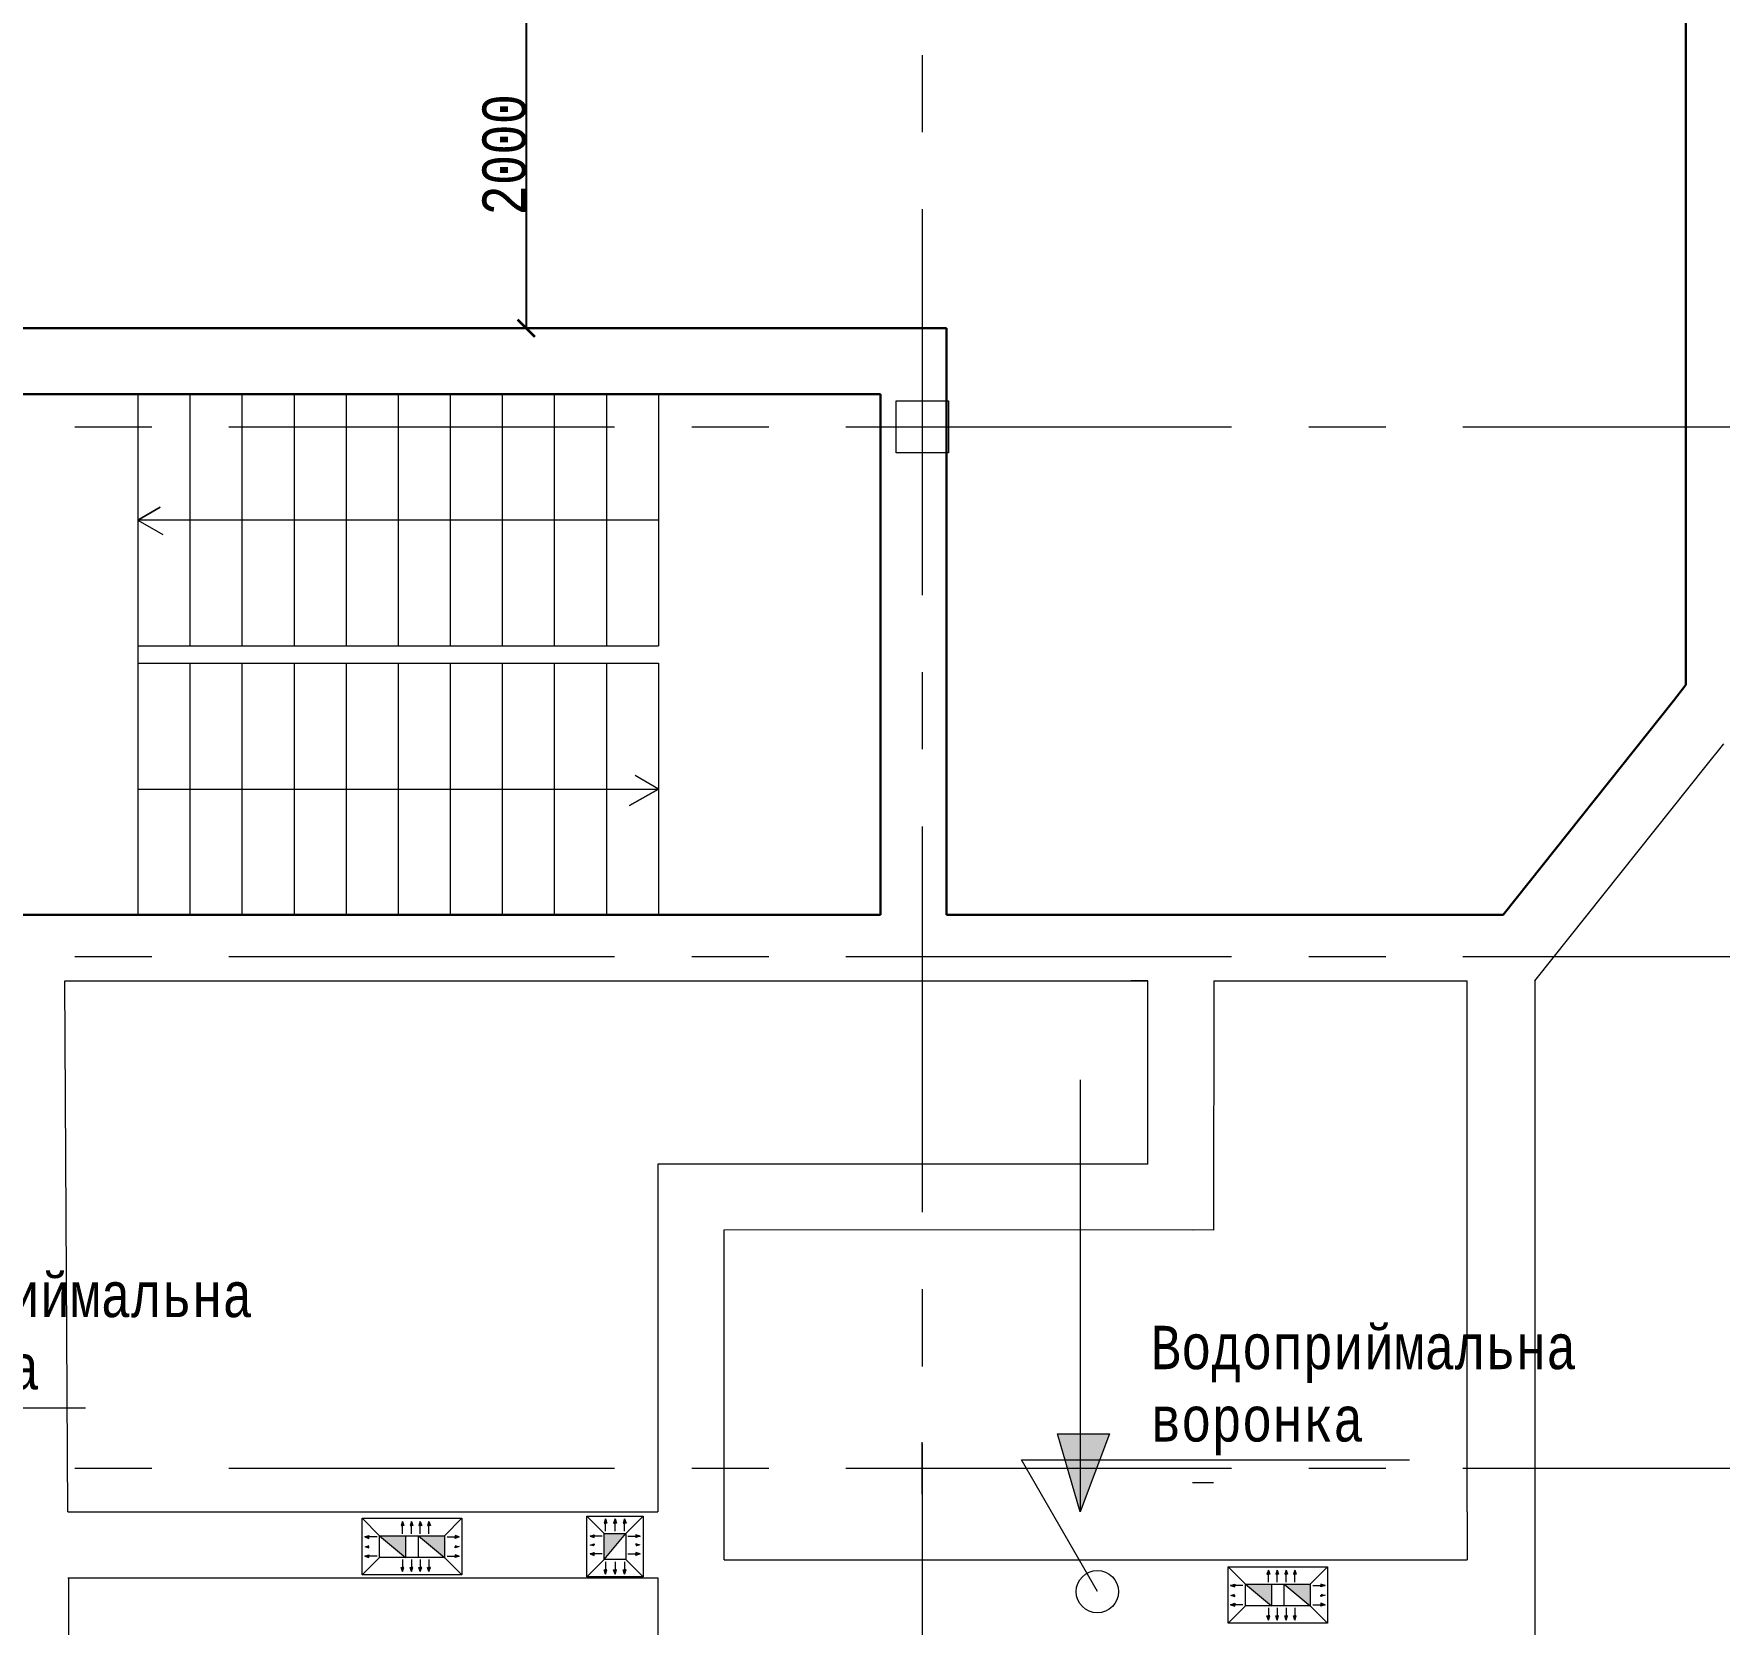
# Model space of a CAD drawing. Header units: millimetres. Extents: x -689206 to 4969298, y -1019800 to 703299.
# Drawn here: x 459160 to 468874, y -80608 to -71442 of the extents above; entities that cross this region are included whole.
import ezdxf

# ---------------------------------------------------------------- set-up
doc = ezdxf.new("R2010")
doc.units = ezdxf.units.MM
doc.linetypes.add('JIS_02_4.0', pattern=[5.5, 4, -1.5])
doc.linetypes.add('осеваяX2', pattern=[101.6, 63.5, -12.7, 12.7, -12.7])
doc.layers.add('кровля', color=211, linetype='Continuous')
doc.layers.add('четотам', color=7, linetype='Continuous')
for name, color, linetype, lineweight in [('несущие', 7, 'Continuous', 30), ('ПЕРЕГОРОДКИ', 252, 'Continuous', 9), ('РАЗМЕРЫ', 7, 'Continuous', 9), ('сваи', 7, 'JIS_02_4.0', 30), ('стены', 7, 'Continuous', 20)]:
    doc.layers.add(name, color=color, linetype=linetype, lineweight=lineweight)
doc.styles.add('Аннотативный', font='isocteur.ttf', dxfattribs={"width": 0.7, "height": 250})
doc.dimstyles.new('Аннотативный', dxfattribs={"dimscale": 0, "dimtxt": 250, "dimasz": 100, "dimexe": 1.25, "dimexo": 0.625, "dimtad": 1, "dimdec": 0, "dimtxsty": 'Аннотативный', "dimblk": 'ARCHTICK', "dimcen": 2.5, "dimadec": 0, "dimazin": 0, "dimtfac": 1, "dimtdec": 0, "dimtmove": 0, "dimatfit": 3, "dimfxl": 1, "dimarcsym": 0})

# ---------------------------------------------------------------- blocks, each defined once
blk = doc.blocks.new('_ArchTick')
at = {"color": 0, "linetype": 'ByBlock', "const_width": 0.15}
blk.add_lwpolyline([(-0.5, -0.5), (0.5, 0.5)], dxfattribs=at)
blk = doc.blocks.new('*D1382')
at = {"layer": 'Defpoints', "color": 0, "linetype": 'ByBlock', "lineweight": 20, "transparency": 16777216}
for p in [(461997, -71139.9), (461998.3, -73139.8), (463058.3, -73139.8)]:
    blk.add_point(p, dxfattribs=at)
at = {"layer": 'РАЗМЕРЫ', "color": 0, "linetype": 'ByBlock', "lineweight": -2, "transparency": 16777216}
for p, q in [((461997.7, -71139.9), (461999.5, -71139.9)), ((461998.3, -71139.9), (461998.3, -73139.8)), ((463057.7, -73139.8), (461997, -73139.8))]:
    blk.add_line(p, q, dxfattribs=at)
at = {"layer": 'РАЗМЕРЫ', "color": 0, "linetype": 'ByBlock', "lineweight": -2, "transparency": 16777216, "xscale": 100, "yscale": 100, "zscale": 100}
for p, rotation in [((461998.3, -71139.9), 90), ((461998.3, -73139.8), 270)]:
    blk.add_blockref('_ArchTick', p, dxfattribs=dict(at, rotation=rotation))
at = {"layer": 'РАЗМЕРЫ', "color": 0, "linetype": 'ByBlock', "lineweight": 20, "transparency": 16777216, "insert": (461872.7, -72139.8), "char_height": 250, "attachment_point": 5, "rotation": 90, "style": 'Аннотативный'}
blk.add_mtext('2000', dxfattribs=at)

msp = doc.modelspace()

# ---------------------------------------------------------------- hatches: boundary and pattern name
at = {"layer": 'кровля', "lineweight": 15}
h = msp.add_hatch(color=7, dxfattribs=at)
h.dxf.hatch_style = 1
h.paths.add_polyline_path([(461285.3, -80039.7), (461293.5, -80039.7), (461285.3, -80016)])
h.paths.add_polyline_path([(461277.2, -80039.7), (461285.3, -80039.7), (461285.3, -80016)])
h = msp.add_hatch(color=7, dxfattribs=at)
h.dxf.hatch_style = 1
h.paths.add_polyline_path([(461336.6, -80016), (461328.5, -80039.7), (461336.6, -80039.7)])
h.paths.add_polyline_path([(461336.6, -80016), (461336.6, -80039.7), (461344.7, -80039.7)])
h = msp.add_hatch(color=7, dxfattribs=at)
h.dxf.hatch_style = 1
h.paths.add_polyline_path([(461387.8, -80016), (461379.7, -80039.7), (461387.8, -80039.7)])
h.paths.add_polyline_path([(461387.8, -80016), (461387.8, -80039.7), (461396, -80039.7)])
h = msp.add_hatch(color=7, dxfattribs=at)
h.dxf.hatch_style = 1
h.paths.add_polyline_path([(461437.6, -80016), (461429.5, -80039.7), (461437.6, -80039.7)])
h.paths.add_polyline_path([(461437.6, -80016), (461437.6, -80039.7), (461445.8, -80039.7)])
at = {"layer": 'кровля', "lineweight": 15, "true_color": 0x000000}
h = msp.add_hatch(color=18, dxfattribs=at)
h.dxf.hatch_style = 1
h.paths.add_polyline_path([(462454.7, -80024.8), (462462.9, -80024.8), (462454.7, -80001.2)])
h.paths.add_polyline_path([(462446.6, -80024.8), (462454.7, -80024.8), (462454.7, -80001.2)])
h = msp.add_hatch(color=18, dxfattribs=at)
h.dxf.hatch_style = 1
h.paths.add_polyline_path([(462510, -80024.8), (462518.1, -80024.8), (462510, -80001.2)])
h.paths.add_polyline_path([(462501.9, -80024.8), (462510, -80024.8), (462510, -80001.2)])
h = msp.add_hatch(color=18, dxfattribs=at)
h.dxf.hatch_style = 1
h.paths.add_polyline_path([(462565.3, -80001.2), (462557.1, -80024.8), (462565.3, -80024.8)])
h.paths.add_polyline_path([(462565.3, -80001.2), (462565.3, -80024.8), (462573.4, -80024.8)])
at = {"layer": 'кровля', "lineweight": 15}
h = msp.add_hatch(color=7, dxfattribs=at)
h.dxf.hatch_style = 1
h.paths.add_polyline_path([(461068.1, -80104.7), (461091.7, -80112.9), (461091.7, -80104.7)])
h.paths.add_polyline_path([(461068.1, -80104.7), (461091.7, -80104.7), (461091.7, -80096.6)])
h = msp.add_hatch(color=7, dxfattribs=at)
h.dxf.hatch_style = 1
h.paths.add_polyline_path([(461588.3, -80104.7), (461588.3, -80112.9), (461611.9, -80104.7)])
h.paths.add_polyline_path([(461588.3, -80096.6), (461588.3, -80104.7), (461611.9, -80104.7)])
at = {"layer": 'кровля', "lineweight": 15, "true_color": 0x000000}
h = msp.add_hatch(color=18, dxfattribs=at)
h.dxf.hatch_style = 1
h.paths.add_polyline_path([(462366, -80100.5), (462389.7, -80108.7), (462389.7, -80100.5)])
h.paths.add_polyline_path([(462366, -80100.5), (462389.7, -80100.5), (462389.7, -80092.4)])
h = msp.add_hatch(color=18, dxfattribs=at)
h.dxf.hatch_style = 1
h.paths.add_polyline_path([(462366, -80151.8), (462389.7, -80159.9), (462389.7, -80151.8)])
h.paths.add_polyline_path([(462366, -80151.8), (462389.7, -80151.8), (462389.7, -80143.7)])
h = msp.add_hatch(color=18, dxfattribs=at)
h.dxf.hatch_style = 1
h.paths.add_polyline_path([(462630.3, -80100.5), (462630.3, -80108.7), (462654, -80100.5)])
h.paths.add_polyline_path([(462630.3, -80092.4), (462630.3, -80100.5), (462654, -80100.5)])
h = msp.add_hatch(color=18, dxfattribs=at)
h.dxf.hatch_style = 1
h.paths.add_polyline_path([(462630.3, -80151.8), (462630.3, -80159.9), (462654, -80151.8)])
h.paths.add_polyline_path([(462630.3, -80143.7), (462630.3, -80151.8), (462654, -80151.8)])
at = {"layer": 'кровля', "lineweight": 15}
h = msp.add_hatch(color=7, dxfattribs=at)
h.dxf.hatch_style = 1
h.paths.add_polyline_path([(461068.1, -80160), (461091.7, -80168.1), (461091.7, -80160)])
h.paths.add_polyline_path([(461068.1, -80160), (461091.7, -80160), (461091.7, -80151.9)])
h = msp.add_hatch(color=7, dxfattribs=at)
h.dxf.hatch_style = 1
h.paths.add_polyline_path([(461091.7, -80215.3), (461091.7, -80207.1), (461068.1, -80215.3)])
h.paths.add_polyline_path([(461091.7, -80223.4), (461091.7, -80215.3), (461068.1, -80215.3)])
h = msp.add_hatch(color=7, dxfattribs=at)
h.dxf.hatch_style = 1
h.paths.add_polyline_path([(461588.3, -80160), (461588.3, -80168.1), (461611.9, -80160)])
h.paths.add_polyline_path([(461588.3, -80151.9), (461588.3, -80160), (461611.9, -80160)])
h = msp.add_hatch(color=7, dxfattribs=at)
h.dxf.hatch_style = 1
h.paths.add_polyline_path([(461611.9, -80215.3), (461588.3, -80207.1), (461588.3, -80215.3)])
h.paths.add_polyline_path([(461611.9, -80215.3), (461588.3, -80215.3), (461588.3, -80223.4)])
at = {"layer": 'кровля', "lineweight": 15, "true_color": 0x000000}
h = msp.add_hatch(color=18, dxfattribs=at)
h.dxf.hatch_style = 1
h.paths.add_polyline_path([(462389.7, -80203), (462389.7, -80194.9), (462366, -80203)])
h.paths.add_polyline_path([(462389.7, -80211.2), (462389.7, -80203), (462366, -80203)])
h = msp.add_hatch(color=18, dxfattribs=at)
h.dxf.hatch_style = 1
h.paths.add_polyline_path([(462654, -80203), (462630.3, -80194.9), (462630.3, -80203)])
h.paths.add_polyline_path([(462654, -80203), (462630.3, -80203), (462630.3, -80211.2)])
at = {"layer": 'кровля', "lineweight": 15}
h = msp.add_hatch(color=7, dxfattribs=at)
h.dxf.hatch_style = 1
h.paths.add_polyline_path([(461285.3, -80304), (461293.5, -80280.3), (461285.3, -80280.3)])
h.paths.add_polyline_path([(461285.3, -80304), (461285.3, -80280.3), (461277.2, -80280.3)])
h = msp.add_hatch(color=7, dxfattribs=at)
h.dxf.hatch_style = 1
h.paths.add_polyline_path([(461336.6, -80280.3), (461328.5, -80280.3), (461336.6, -80304)])
h.paths.add_polyline_path([(461344.7, -80280.3), (461336.6, -80280.3), (461336.6, -80304)])
h = msp.add_hatch(color=7, dxfattribs=at)
h.dxf.hatch_style = 1
h.paths.add_polyline_path([(461387.8, -80280.3), (461379.7, -80280.3), (461387.8, -80304)])
h.paths.add_polyline_path([(461396, -80280.3), (461387.8, -80280.3), (461387.8, -80304)])
h = msp.add_hatch(color=7, dxfattribs=at)
h.dxf.hatch_style = 1
h.paths.add_polyline_path([(461437.6, -80280.3), (461429.5, -80280.3), (461437.6, -80304)])
h.paths.add_polyline_path([(461445.8, -80280.3), (461437.6, -80280.3), (461437.6, -80304)])
at = {"layer": 'кровля', "lineweight": 15, "true_color": 0x000000}
h = msp.add_hatch(color=18, dxfattribs=at)
h.dxf.hatch_style = 1
h.paths.add_polyline_path([(462454.7, -80318.8), (462462.9, -80295.2), (462454.7, -80295.2)])
h.paths.add_polyline_path([(462454.7, -80318.8), (462454.7, -80295.2), (462446.6, -80295.2)])
h = msp.add_hatch(color=18, dxfattribs=at)
h.dxf.hatch_style = 1
h.paths.add_polyline_path([(462510, -80318.8), (462518.1, -80295.2), (462510, -80295.2)])
h.paths.add_polyline_path([(462510, -80318.8), (462510, -80295.2), (462501.9, -80295.2)])
h = msp.add_hatch(color=18, dxfattribs=at)
h.dxf.hatch_style = 1
h.paths.add_polyline_path([(462565.3, -80295.2), (462557.1, -80295.2), (462565.3, -80318.8)])
h.paths.add_polyline_path([(462573.4, -80295.2), (462565.3, -80295.2), (462565.3, -80318.8)])
at = {"layer": 'кровля', "lineweight": 15}
h = msp.add_hatch(color=7, dxfattribs=at)
h.dxf.hatch_style = 1
h.paths.add_polyline_path([(466275.3, -80319.7), (466283.5, -80319.7), (466275.3, -80296)])
h.paths.add_polyline_path([(466267.2, -80319.7), (466275.3, -80319.7), (466275.3, -80296)])
h = msp.add_hatch(color=7, dxfattribs=at)
h.dxf.hatch_style = 1
h.paths.add_polyline_path([(466326.6, -80296), (466318.5, -80319.7), (466326.6, -80319.7)])
h.paths.add_polyline_path([(466326.6, -80296), (466326.6, -80319.7), (466334.7, -80319.7)])
h = msp.add_hatch(color=7, dxfattribs=at)
h.dxf.hatch_style = 1
h.paths.add_polyline_path([(466377.8, -80296), (466369.7, -80319.7), (466377.8, -80319.7)])
h.paths.add_polyline_path([(466377.8, -80296), (466377.8, -80319.7), (466386, -80319.7)])
h = msp.add_hatch(color=7, dxfattribs=at)
h.dxf.hatch_style = 1
h.paths.add_polyline_path([(466427.6, -80296), (466419.5, -80319.7), (466427.6, -80319.7)])
h.paths.add_polyline_path([(466427.6, -80296), (466427.6, -80319.7), (466435.8, -80319.7)])
h = msp.add_hatch(color=7, dxfattribs=at)
h.dxf.hatch_style = 1
h.paths.add_polyline_path([(466058.1, -80384.7), (466081.7, -80392.9), (466081.7, -80384.7)])
h.paths.add_polyline_path([(466058.1, -80384.7), (466081.7, -80384.7), (466081.7, -80376.6)])
h = msp.add_hatch(color=7, dxfattribs=at)
h.dxf.hatch_style = 1
h.paths.add_polyline_path([(466058.1, -80440), (466081.7, -80448.1), (466081.7, -80440)])
h.paths.add_polyline_path([(466058.1, -80440), (466081.7, -80440), (466081.7, -80431.9)])
h = msp.add_hatch(color=7, dxfattribs=at)
h.dxf.hatch_style = 1
h.paths.add_polyline_path([(466578.3, -80384.7), (466578.3, -80392.9), (466601.9, -80384.7)])
h.paths.add_polyline_path([(466578.3, -80376.6), (466578.3, -80384.7), (466601.9, -80384.7)])
h = msp.add_hatch(color=7, dxfattribs=at)
h.dxf.hatch_style = 1
h.paths.add_polyline_path([(466578.3, -80440), (466578.3, -80448.1), (466601.9, -80440)])
h.paths.add_polyline_path([(466578.3, -80431.9), (466578.3, -80440), (466601.9, -80440)])
h = msp.add_hatch(color=7, dxfattribs=at)
h.dxf.hatch_style = 1
h.paths.add_polyline_path([(466081.7, -80495.3), (466081.7, -80487.1), (466058.1, -80495.3)])
h.paths.add_polyline_path([(466081.7, -80503.4), (466081.7, -80495.3), (466058.1, -80495.3)])
h = msp.add_hatch(color=7, dxfattribs=at)
h.dxf.hatch_style = 1
h.paths.add_polyline_path([(466601.9, -80495.3), (466578.3, -80487.1), (466578.3, -80495.3)])
h.paths.add_polyline_path([(466601.9, -80495.3), (466578.3, -80495.3), (466578.3, -80503.4)])
h = msp.add_hatch(color=7, dxfattribs=at)
h.dxf.hatch_style = 1
h.paths.add_polyline_path([(466275.3, -80584), (466283.5, -80560.3), (466275.3, -80560.3)])
h.paths.add_polyline_path([(466275.3, -80584), (466275.3, -80560.3), (466267.2, -80560.3)])
h = msp.add_hatch(color=7, dxfattribs=at)
h.dxf.hatch_style = 1
h.paths.add_polyline_path([(466326.6, -80560.3), (466318.5, -80560.3), (466326.6, -80584)])
h.paths.add_polyline_path([(466334.7, -80560.3), (466326.6, -80560.3), (466326.6, -80584)])
h = msp.add_hatch(color=7, dxfattribs=at)
h.dxf.hatch_style = 1
h.paths.add_polyline_path([(466377.8, -80560.3), (466369.7, -80560.3), (466377.8, -80584)])
h.paths.add_polyline_path([(466386, -80560.3), (466377.8, -80560.3), (466377.8, -80584)])
h = msp.add_hatch(color=7, dxfattribs=at)
h.dxf.hatch_style = 1
h.paths.add_polyline_path([(466427.6, -80560.3), (466419.5, -80560.3), (466427.6, -80584)])
h.paths.add_polyline_path([(466435.8, -80560.3), (466427.6, -80560.3), (466427.6, -80584)])
at = {"layer": 'РАЗМЕРЫ', "lineweight": 20, "ltscale": 150}
h = msp.add_hatch(color=256, dxfattribs=at)
h.dxf.hatch_style = 1
h.paths.add_polyline_path([(461526.9, -80222.5), (461526.9, -80097.5), (461376.9, -80097.5)])
h.paths.add_polyline_path([(461303.1, -80222.5), (461303.1, -80097.5), (461153.1, -80097.5)])
h = msp.add_hatch(color=256, dxfattribs=at)
h.dxf.hatch_style = 1
h.paths.add_polyline_path([(462572.5, -80085), (462447.5, -80085), (462447.5, -80235)])
h = msp.add_hatch(color=256, dxfattribs=at)
h.dxf.hatch_style = 1
h.paths.add_polyline_path([(466516.9, -80502.5), (466516.9, -80377.5), (466366.9, -80377.5)])
h.paths.add_polyline_path([(466293.1, -80502.5), (466293.1, -80377.5), (466143.1, -80377.5)])
at = {"layer": 'сваи', "linetype": 'ByBlock', "lineweight": 20, "ltscale": 35}
h = msp.add_hatch(color=256, dxfattribs=at)
h.dxf.hatch_style = 1
h.paths.add_polyline_path([(454260, -79580), (454130, -79580), (454156.3, -79671), (454260, -79671)])
h.paths.add_polyline_path([(454430, -79580), (454260, -79580), (454260, -79671), (454395.6, -79671)])
h.paths.add_polyline_path([(454260, -79707.8), (454166.9, -79707.8), (454260, -80030)])
h.paths.add_polyline_path([(454381.7, -79707.8), (454260, -79707.8), (454260, -80030)])
h.paths.add_polyline_path([(454395.6, -79671), (454260, -79671), (454260, -79707.8), (454381.7, -79707.8)])
h.paths.add_polyline_path([(454260, -79671), (454156.3, -79671), (454166.9, -79707.8), (454260, -79707.8)])
h.paths.add_polyline_path([(457680, -79361), (457622.5, -79361), (457680, -79560)])
h.paths.add_polyline_path([(457755.2, -79361), (457680, -79361), (457680, -79560)])
h.paths.add_polyline_path([(457680, -79110), (457550, -79110), (457622.5, -79361), (457680, -79361)])
h.paths.add_polyline_path([(457850, -79110), (457680, -79110), (457680, -79361), (457755.2, -79361)])
h.paths.add_polyline_path([(457700, -81070), (457530, -81520), (457700, -81520)])
h.paths.add_polyline_path([(457700, -81070), (457700, -81520), (457830, -81520)])
h.paths.add_polyline_path([(454200, -81150), (454200, -81600), (454330, -81600)])
h.paths.add_polyline_path([(454200, -81150), (454030, -81600), (454200, -81600)])
h.paths.add_polyline_path([(447991.2, -83867.1), (447908.7, -83918.4), (448080, -84010)])
h.paths.add_polyline_path([(448076.2, -83814.2), (447991.2, -83867.1), (448080, -84010)])
h.paths.add_polyline_path([(448610, -84960), (448607.4, -85155.8), (448694.1, -85105.7)])
h.paths.add_polyline_path([(448610, -84960), (448694.1, -85105.7), (448778.3, -85057.1)])
h.paths.add_polyline_path([(465210, -81280), (465040, -81730), (465210, -81730)])
h.paths.add_polyline_path([(465210, -81280), (465210, -81730), (465340, -81730)])
h.paths.add_polyline_path([(465360, -79509.8), (465190, -79509.8), (465190, -79661), (465302.9, -79661)])
h.paths.add_polyline_path([(465190, -79509.8), (465060, -79509.8), (465103.7, -79661), (465190, -79661)])
h.paths.add_polyline_path([(465285.2, -79707.8), (465190, -79707.8), (465190, -79959.8)])
h.paths.add_polyline_path([(465190, -79707.8), (465117.2, -79707.8), (465190, -79959.8)])
h.paths.add_polyline_path([(465302.9, -79661), (465190, -79661), (465190, -79707.8), (465285.2, -79707.8)])
h.paths.add_polyline_path([(465190, -79661), (465103.7, -79661), (465117.2, -79707.8), (465190, -79707.8)])
h.paths.add_polyline_path([(470033.7, -84860), (469912.9, -84977.2), (469980.6, -85046.9)])
h.paths.add_polyline_path([(470033.7, -84860), (469843.2, -84905.3), (469912.9, -84977.2)])
h.paths.add_polyline_path([(470766.9, -83936), (470683.7, -83880.2), (470590, -84020)])
h.paths.add_polyline_path([(470683.7, -83880.2), (470603, -83826.1), (470590, -84020)])

# ---------------------------------------------------------------- linework, layer by layer
at = {"layer": 'кровля', "color": 7, "lineweight": 15}
for p, q in [((461153.1, -80097.5), (461053.1, -79997.5)), ((461285.3, -80016), (461277.2, -80039.7)), ((461277.2, -80039.7), (461285.3, -80039.7)), ((461285.3, -80086), (461285.3, -80016)), ((461285.3, -80016), (461293.5, -80039.7)), ((461293.5, -80039.7), (461285.3, -80039.7)), ((461336.6, -80016), (461328.5, -80039.7)), ((461328.5, -80039.7), (461336.6, -80039.7)), ((461336.6, -80086), (461336.6, -80016)), ((461336.6, -80016), (461344.7, -80039.7)), ((461344.7, -80039.7), (461336.6, -80039.7)), ((461387.8, -80016), (461379.7, -80039.7)), ((461379.7, -80039.7), (461387.8, -80039.7)), ((461387.8, -80086), (461387.8, -80016)), ((461387.8, -80016), (461396, -80039.7)), ((461396, -80039.7), (461387.8, -80039.7)), ((461437.6, -80016), (461429.5, -80039.7)), ((461429.5, -80039.7), (461437.6, -80039.7)), ((461437.6, -80086), (461437.6, -80016)), ((461437.6, -80016), (461445.8, -80039.7)), ((461445.8, -80039.7), (461437.6, -80039.7)), ((461526.9, -80097.5), (461626.9, -79997.5)), ((461068.1, -80104.7), (461091.7, -80096.6)), ((461138.1, -80104.7), (461068.1, -80104.7)), ((461068.1, -80104.7), (461091.7, -80112.9)), ((461091.7, -80096.6), (461091.7, -80104.7)), ((461091.7, -80112.9), (461091.7, -80104.7)), ((461541.9, -80104.7), (461611.9, -80104.7)), ((461611.9, -80104.7), (461588.3, -80096.6)), ((461588.3, -80096.6), (461588.3, -80104.7)), ((461611.9, -80104.7), (461588.3, -80112.9)), ((461588.3, -80112.9), (461588.3, -80104.7)), ((461153.1, -80222.5), (461053.1, -80322.5)), ((461068.1, -80160), (461091.7, -80168.1)), ((461068.1, -80215.3), (461091.7, -80207.1)), ((461138.1, -80215.3), (461068.1, -80215.3)), ((461068.1, -80215.3), (461091.7, -80223.4)), ((461091.7, -80168.1), (461091.7, -80160)), ((461091.7, -80207.1), (461091.7, -80215.3)), ((461091.7, -80223.4), (461091.7, -80215.3)), ((461285.3, -80234), (461285.3, -80304)), ((461336.6, -80234), (461336.6, -80304)), ((461387.8, -80234), (461387.8, -80304)), ((461437.6, -80234), (461437.6, -80304)), ((461526.9, -80222.5), (461626.9, -80322.5)), ((461541.9, -80215.3), (461611.9, -80215.3)), ((461611.9, -80160), (461588.3, -80168.1)), ((461588.3, -80168.1), (461588.3, -80160)), ((461611.9, -80215.3), (461588.3, -80207.1)), ((461588.3, -80207.1), (461588.3, -80215.3)), ((461611.9, -80215.3), (461588.3, -80223.4)), ((461588.3, -80223.4), (461588.3, -80215.3)), ((461285.3, -80304), (461277.2, -80280.3)), ((461277.2, -80280.3), (461285.3, -80280.3)), ((461285.3, -80304), (461293.5, -80280.3)), ((461293.5, -80280.3), (461285.3, -80280.3)), ((461336.6, -80304), (461328.5, -80280.3)), ((461328.5, -80280.3), (461336.6, -80280.3)), ((461336.6, -80304), (461344.7, -80280.3)), ((461344.7, -80280.3), (461336.6, -80280.3)), ((461387.8, -80304), (461379.7, -80280.3)), ((461379.7, -80280.3), (461387.8, -80280.3)), ((461387.8, -80304), (461396, -80280.3)), ((461396, -80280.3), (461387.8, -80280.3)), ((461437.6, -80304), (461429.5, -80280.3)), ((461429.5, -80280.3), (461437.6, -80280.3)), ((461437.6, -80304), (461445.8, -80280.3)), ((461445.8, -80280.3), (461437.6, -80280.3)), ((466143.1, -80377.5), (466043.1, -80277.5)), ((466275.3, -80296), (466267.2, -80319.7)), ((466267.2, -80319.7), (466275.3, -80319.7)), ((466275.3, -80366), (466275.3, -80296)), ((466275.3, -80296), (466283.5, -80319.7)), ((466283.5, -80319.7), (466275.3, -80319.7)), ((466326.6, -80296), (466318.5, -80319.7)), ((466318.5, -80319.7), (466326.6, -80319.7)), ((466326.6, -80366), (466326.6, -80296)), ((466326.6, -80296), (466334.7, -80319.7)), ((466334.7, -80319.7), (466326.6, -80319.7)), ((466377.8, -80296), (466369.7, -80319.7)), ((466369.7, -80319.7), (466377.8, -80319.7)), ((466377.8, -80366), (466377.8, -80296)), ((466377.8, -80296), (466386, -80319.7)), ((466386, -80319.7), (466377.8, -80319.7)), ((466427.6, -80296), (466419.5, -80319.7)), ((466419.5, -80319.7), (466427.6, -80319.7)), ((466427.6, -80366), (466427.6, -80296)), ((466427.6, -80296), (466435.8, -80319.7)), ((466435.8, -80319.7), (466427.6, -80319.7)), ((466516.9, -80377.5), (466616.9, -80277.5)), ((466058.1, -80384.7), (466081.7, -80376.6)), ((466128.1, -80384.7), (466058.1, -80384.7)), ((466058.1, -80384.7), (466081.7, -80392.9)), ((466081.7, -80376.6), (466081.7, -80384.7)), ((466081.7, -80392.9), (466081.7, -80384.7)), ((466531.9, -80384.7), (466601.9, -80384.7)), ((466601.9, -80384.7), (466578.3, -80376.6)), ((466578.3, -80376.6), (466578.3, -80384.7)), ((466601.9, -80384.7), (466578.3, -80392.9)), ((466578.3, -80392.9), (466578.3, -80384.7)), ((466143.1, -80502.5), (466043.1, -80602.5)), ((466058.1, -80440), (466081.7, -80448.1)), ((466058.1, -80495.3), (466081.7, -80487.1)), ((466128.1, -80495.3), (466058.1, -80495.3)), ((466058.1, -80495.3), (466081.7, -80503.4)), ((466081.7, -80448.1), (466081.7, -80440)), ((466081.7, -80487.1), (466081.7, -80495.3)), ((466081.7, -80503.4), (466081.7, -80495.3)), ((466275.3, -80514), (466275.3, -80584)), ((466326.6, -80514), (466326.6, -80584)), ((466377.8, -80514), (466377.8, -80584)), ((466427.6, -80514), (466427.6, -80584)), ((466516.9, -80502.5), (466616.9, -80602.5)), ((466531.9, -80495.3), (466601.9, -80495.3)), ((466601.9, -80440), (466578.3, -80448.1)), ((466578.3, -80448.1), (466578.3, -80440)), ((466601.9, -80495.3), (466578.3, -80487.1)), ((466578.3, -80487.1), (466578.3, -80495.3)), ((466601.9, -80495.3), (466578.3, -80503.4)), ((466578.3, -80503.4), (466578.3, -80495.3)), ((466275.3, -80584), (466267.2, -80560.3)), ((466267.2, -80560.3), (466275.3, -80560.3)), ((466275.3, -80584), (466283.5, -80560.3)), ((466283.5, -80560.3), (466275.3, -80560.3)), ((466326.6, -80584), (466318.5, -80560.3)), ((466318.5, -80560.3), (466326.6, -80560.3)), ((466326.6, -80584), (466334.7, -80560.3)), ((466334.7, -80560.3), (466326.6, -80560.3)), ((466377.8, -80584), (466369.7, -80560.3)), ((466369.7, -80560.3), (466377.8, -80560.3)), ((466377.8, -80584), (466386, -80560.3)), ((466386, -80560.3), (466377.8, -80560.3)), ((466427.6, -80584), (466419.5, -80560.3)), ((466419.5, -80560.3), (466427.6, -80560.3)), ((466427.6, -80584), (466435.8, -80560.3)), ((466435.8, -80560.3), (466427.6, -80560.3))]:
    msp.add_line(p, q, dxfattribs=at)
at = {"layer": 'кровля', "color": 18, "lineweight": 15, "true_color": 0x000000}
for p, q in [((462447.5, -80085), (462347.5, -79985)), ((462454.7, -80001.2), (462446.6, -80024.8)), ((462446.6, -80024.8), (462454.7, -80024.8)), ((462454.7, -80071.2), (462454.7, -80001.2)), ((462454.7, -80001.2), (462462.9, -80024.8)), ((462462.9, -80024.8), (462454.7, -80024.8)), ((462510, -80001.2), (462501.9, -80024.8)), ((462501.9, -80024.8), (462510, -80024.8)), ((462510, -80071.2), (462510, -80001.2)), ((462510, -80001.2), (462518.1, -80024.8)), ((462518.1, -80024.8), (462510, -80024.8)), ((462565.3, -80001.2), (462557.1, -80024.8)), ((462557.1, -80024.8), (462565.3, -80024.8)), ((462565.3, -80071.2), (462565.3, -80001.2)), ((462565.3, -80001.2), (462573.4, -80024.8)), ((462573.4, -80024.8), (462565.3, -80024.8)), ((462572.5, -80085), (462672.5, -79985)), ((462366, -80100.5), (462389.7, -80092.4)), ((462436, -80100.5), (462366, -80100.5)), ((462366, -80100.5), (462389.7, -80108.7)), ((462366, -80151.8), (462389.7, -80143.7)), ((462389.7, -80092.4), (462389.7, -80100.5)), ((462389.7, -80108.7), (462389.7, -80100.5)), ((462389.7, -80143.7), (462389.7, -80151.8)), ((462584, -80100.5), (462654, -80100.5)), ((462654, -80100.5), (462630.3, -80092.4)), ((462630.3, -80092.4), (462630.3, -80100.5)), ((462654, -80100.5), (462630.3, -80108.7)), ((462630.3, -80108.7), (462630.3, -80100.5)), ((462654, -80151.8), (462630.3, -80143.7)), ((462630.3, -80143.7), (462630.3, -80151.8)), ((462447.5, -80235), (462347.5, -80335)), ((462366, -80203), (462389.7, -80194.9)), ((462436, -80203), (462366, -80203)), ((462366, -80203), (462389.7, -80211.2)), ((462389.7, -80194.9), (462389.7, -80203)), ((462389.7, -80211.2), (462389.7, -80203)), ((462572.5, -80235), (462672.5, -80335)), ((462584, -80203), (462654, -80203)), ((462654, -80203), (462630.3, -80194.9)), ((462630.3, -80194.9), (462630.3, -80203)), ((462654, -80203), (462630.3, -80211.2)), ((462630.3, -80211.2), (462630.3, -80203)), ((462454.7, -80318.8), (462446.6, -80295.2)), ((462446.6, -80295.2), (462454.7, -80295.2)), ((462454.7, -80248.8), (462454.7, -80318.8)), ((462454.7, -80318.8), (462462.9, -80295.2)), ((462462.9, -80295.2), (462454.7, -80295.2)), ((462510, -80318.8), (462501.9, -80295.2)), ((462501.9, -80295.2), (462510, -80295.2)), ((462510, -80248.8), (462510, -80318.8)), ((462510, -80318.8), (462518.1, -80295.2)), ((462518.1, -80295.2), (462510, -80295.2)), ((462565.3, -80318.8), (462557.1, -80295.2)), ((462557.1, -80295.2), (462565.3, -80295.2)), ((462565.3, -80248.8), (462565.3, -80318.8)), ((462565.3, -80318.8), (462573.4, -80295.2)), ((462573.4, -80295.2), (462565.3, -80295.2))]:
    msp.add_line(p, q, dxfattribs=at)
at = {"layer": 'кровля', "color": 7, "lineweight": 15}
for points in [[(461626.9, -79997.5), (461626.9, -80322.5), (461053.1, -80322.5), (461053.1, -79997.5)], [(461526.9, -80097.5), (461526.9, -80222.5), (461153.1, -80222.5), (461153.1, -80097.5)], [(466616.9, -80277.5), (466616.9, -80602.5), (466043.1, -80602.5), (466043.1, -80277.5)], [(466516.9, -80377.5), (466516.9, -80502.5), (466143.1, -80502.5), (466143.1, -80377.5)]]:
    msp.add_lwpolyline(points, close=True, dxfattribs=at)
at = {"layer": 'кровля', "color": 18, "lineweight": 15, "true_color": 0x000000}
for points in [[(462347.5, -79985), (462672.5, -79985), (462672.5, -80335), (462347.5, -80335)], [(462447.5, -80085), (462572.5, -80085), (462572.5, -80235), (462447.5, -80235)]]:
    msp.add_lwpolyline(points, close=True, dxfattribs=at)
at = {"layer": 'несущие', "lineweight": 30}
msp.add_line((468680.8, -74850.4), (468680.8, -75193.5), dxfattribs=at)
at = {"layer": 'ПЕРЕГОРОДКИ', "linetype": 'ByBlock', "lineweight": 20}
for p, q in [((465841.1, -78337.6), (465840, -78337.6)), ((465958.9, -79793.4), (465838.9, -79793.3))]:
    msp.add_line(p, q, dxfattribs=at)
at = {"layer": 'РАЗМЕРЫ', "linetype": 'ByBlock', "lineweight": 30}
for p, q in [((464420.8, -73139.8), (458340.8, -73139.8)), ((458340.8, -73139.8), (464420.8, -73139.8)), ((464420.8, -73139.8), (464420.8, -73519.8)), ((464040.8, -73519.8), (458720.8, -73519.8)), ((464420.8, -73519.8), (464420.8, -76519.8)), ((467628.3, -76519.8), (468611.3, -75286.3)), ((468611.3, -75286.3), (468680.8, -75193.5)), ((458720.8, -76519.8), (464040.8, -76519.8)), ((464420.8, -76519.8), (467628.3, -76519.8)), ((467628.3, -76519.8), (467311.8, -76519.8)), ((467311.8, -76519.8), (467404.6, -76519.8)), ((465580, -78337.6), (465580, -78337.3)), ((465840, -78337.6), (465840, -78337.6)), ((465841.1, -78337.6), (465841.1, -78337.6))]:
    msp.add_line(p, q, dxfattribs=at)
at = {"layer": 'РАЗМЕРЫ', "linetype": 'ByBlock', "lineweight": 20}
for p, q in [((459760, -73519.8), (459760, -74969.8)), ((460060, -73519.8), (460060, -74969.8)), ((460360, -73519.8), (460360, -74969.8)), ((460660, -73519.8), (460660, -74969.8)), ((460960, -73519.8), (460960, -74969.8)), ((461260, -73519.8), (461260, -74969.8)), ((461560, -73519.8), (461560, -74969.8)), ((461860, -73519.8), (461860, -74969.8)), ((462160, -73519.8), (462160, -74969.8)), ((462460, -73519.8), (462460, -74969.8)), ((462760, -73519.8), (462760, -74969.8)), ((459760, -74244.8), (459889.1, -74170.2)), ((459889.1, -74170.2), (459760, -74244.8)), ((462760, -74244.8), (459760, -74244.8)), ((459760, -74244.8), (459760, -75794.8)), ((459760, -74244.8), (459903.9, -74327.9)), ((459760, -74969.8), (462760, -74969.8)), ((459760, -75069.8), (459760, -76519.8)), ((459760, -75069.8), (462760, -75069.8)), ((460060, -75069.8), (460060, -76519.8)), ((460360, -75069.8), (460360, -76519.8)), ((460660, -75069.8), (460660, -76519.8)), ((460960, -75069.8), (460960, -76519.8)), ((461260, -75069.8), (461260, -76519.8)), ((461560, -75069.8), (461560, -76519.8)), ((461860, -75069.8), (461860, -76519.8)), ((462160, -75069.8), (462160, -76519.8)), ((462460, -75069.8), (462460, -76519.8)), ((462760, -75069.8), (462760, -76519.8)), ((468798.6, -75660.5), (468899.7, -75533.6)), ((467811.1, -76899.8), (468798.6, -75660.5)), ((462760, -75794.8), (462625.1, -75716.9)), ((459760, -75794.8), (462760, -75794.8)), ((462760, -75794.8), (462593.8, -75890.7)), ((462593.8, -75890.7), (462760, -75794.8)), ((459338.6, -76899.8), (465580, -76899.8)), ((465580, -77957.3), (465580, -76899.8)), ((465961.1, -76899.8), (465960, -78337.6)), ((465961.1, -76899.8), (467421.1, -76899.8)), ((465580, -77957.3), (462756.9, -77957.3)), ((465960, -78337.6), (463140.3, -78335.3)), ((463138.4, -80237.6), (467421.1, -80237.6))]:
    msp.add_line(p, q, dxfattribs=at)
at = {"layer": 'РАЗМЕРЫ', "lineweight": 20, "ltscale": 150}
for p, q in [((457221.8, -79361), (459458.9, -79361)), ((465290, -80420), (464851.8, -79661)), ((464851.8, -79661), (467088.9, -79661))]:
    msp.add_line(p, q, dxfattribs=at)
msp.add_circle((465290, -80420), 122, dxfattribs=at)
at = {"layer": 'сваи', "linetype": 'ByBlock', "lineweight": 20, "ltscale": 35}
for p, q in [((464420.8, -73139.8), (464040.8, -73139.8)), ((465482, -76519.8), (464582, -76519.8)), ((465580, -76899.8), (465482, -76899.8)), ((465190, -77469.8), (465190, -79959.8)), ((465190, -79959.8), (465060, -79509.8)), ((465060, -79509.8), (465190, -79509.8)), ((465190, -79509.8), (465360, -79509.8)), ((465360, -79509.8), (465190, -79959.8))]:
    msp.add_line(p, q, dxfattribs=at)
at = {"layer": 'сваи', "linetype": 'ByBlock', "lineweight": 30, "ltscale": 35}
msp.add_line((464040.8, -73519.8), (464040.8, -76519.8), dxfattribs=at)
at = {"layer": 'стены', "linetype": 'осеваяX2', "lineweight": 18, "ltscale": 35}
for p, q in [((464281.1, -47562.3), (464281.1, -92651.7)), ((428281.1, -73707.8), (494281.1, -73707.8)), ((428281.1, -76759.8), (494281.1, -76759.8)), ((428281.1, -79707.8), (494281.1, -79707.8))]:
    msp.add_line(p, q, dxfattribs=at)
at = {"layer": 'стены', "lineweight": 30}
msp.add_line((468680.8, -64185.5), (468680.8, -74852.5), dxfattribs=at)
at = {"layer": 'стены', "lineweight": 20}
for p, q in [((459356.1, -79959.8), (459338, -76899.8)), ((467421.1, -79959.8), (467421.1, -76899.8)), ((467811.1, -76899.8), (467811.1, -81639.8)), ((462756.9, -77957.3), (462756.9, -79959.8)), ((463138.4, -80237.6), (463139.9, -78335.3)), ((459356.1, -79959.8), (461236.1, -79959.8)), ((459356.1, -79959.8), (462756.9, -79959.8)), ((467421.1, -79959.8), (467421.1, -80237.6)), ((459356.1, -80339.8), (462756.9, -80339.8)), ((459361.1, -84009.8), (459361.1, -80339.8)), ((462756.9, -80339.8), (462756.9, -84009.8))]:
    msp.add_line(p, q, dxfattribs=at)
at = {"layer": 'стены'}
for p, q in [((464281.1, -79857.8), (464281.1, -79557.8)), ((464131.1, -79707.8), (464431.1, -79707.8))]:
    msp.add_line(p, q, dxfattribs=at)
msp.add_lwpolyline([(464131.1, -73557.8), (464431.1, -73557.8), (464431.1, -73857.8), (464131.1, -73857.8)], close=True, dxfattribs=at)
at = {"layer": 'четотам', "color": 7, "lineweight": 15}
for points in [[(461153.1, -80097.5), (461303.1, -80097.5), (461303.1, -80222.5), (461153.1, -80222.5), (461153.1, -80097.5), (461303.1, -80222.5)], [(461376.9, -80097.5), (461526.9, -80097.5), (461526.9, -80222.5), (461376.9, -80222.5), (461376.9, -80097.5), (461526.9, -80222.5)], [(466143.1, -80377.5), (466293.1, -80377.5), (466293.1, -80502.5), (466143.1, -80502.5), (466143.1, -80377.5), (466293.1, -80502.5)], [(466366.9, -80377.5), (466516.9, -80377.5), (466516.9, -80502.5), (466366.9, -80502.5), (466366.9, -80377.5), (466516.9, -80502.5)]]:
    msp.add_lwpolyline(points, dxfattribs=at)
at = {"layer": 'четотам', "color": 18, "lineweight": 15, "true_color": 0x000000}
msp.add_lwpolyline([(462447.5, -80235), (462447.5, -80085), (462572.5, -80085), (462572.5, -80235), (462447.5, -80235), (462572.5, -80085)], dxfattribs=at)
msp.add_lwpolyline([(462447.5, -80235), (462447.5, -80085), (462572.5, -80085), (462572.5, -80235), (462447.5, -80235), (462572.5, -80085)], dxfattribs=at)

# ---------------------------------------------------------------- texts
at = {"layer": 'РАЗМЕРЫ', "lineweight": 20, "ltscale": 150, "char_height": 250, "width": 850, "attachment_point": 1, "style": 'Аннотативный'}
for insert in [(457966.9, -78588.1), (465596.9, -78888.1)]:
    msp.add_mtext('Водоприймальна воронка', dxfattribs=dict(at, insert=insert))

# ---------------------------------------------------------------- dimensions: what is measured, and where the dimension line sits
at = {"layer": 'РАЗМЕРЫ', "linetype": 'ByBlock', "lineweight": 20}
dim = msp.add_linear_dim(base=(461998.3, -73139.8), p1=(461997, -71139.9), p2=(463058.3, -73139.8), angle=90, dimstyle='Аннотативный', dxfattribs=at)
dim.commit()
dim.dimension.update_dxf_attribs({"geometry": '*D1382', "text_midpoint": (461872.7, -72139.8)})

doc.saveas('drawing.dxf')
